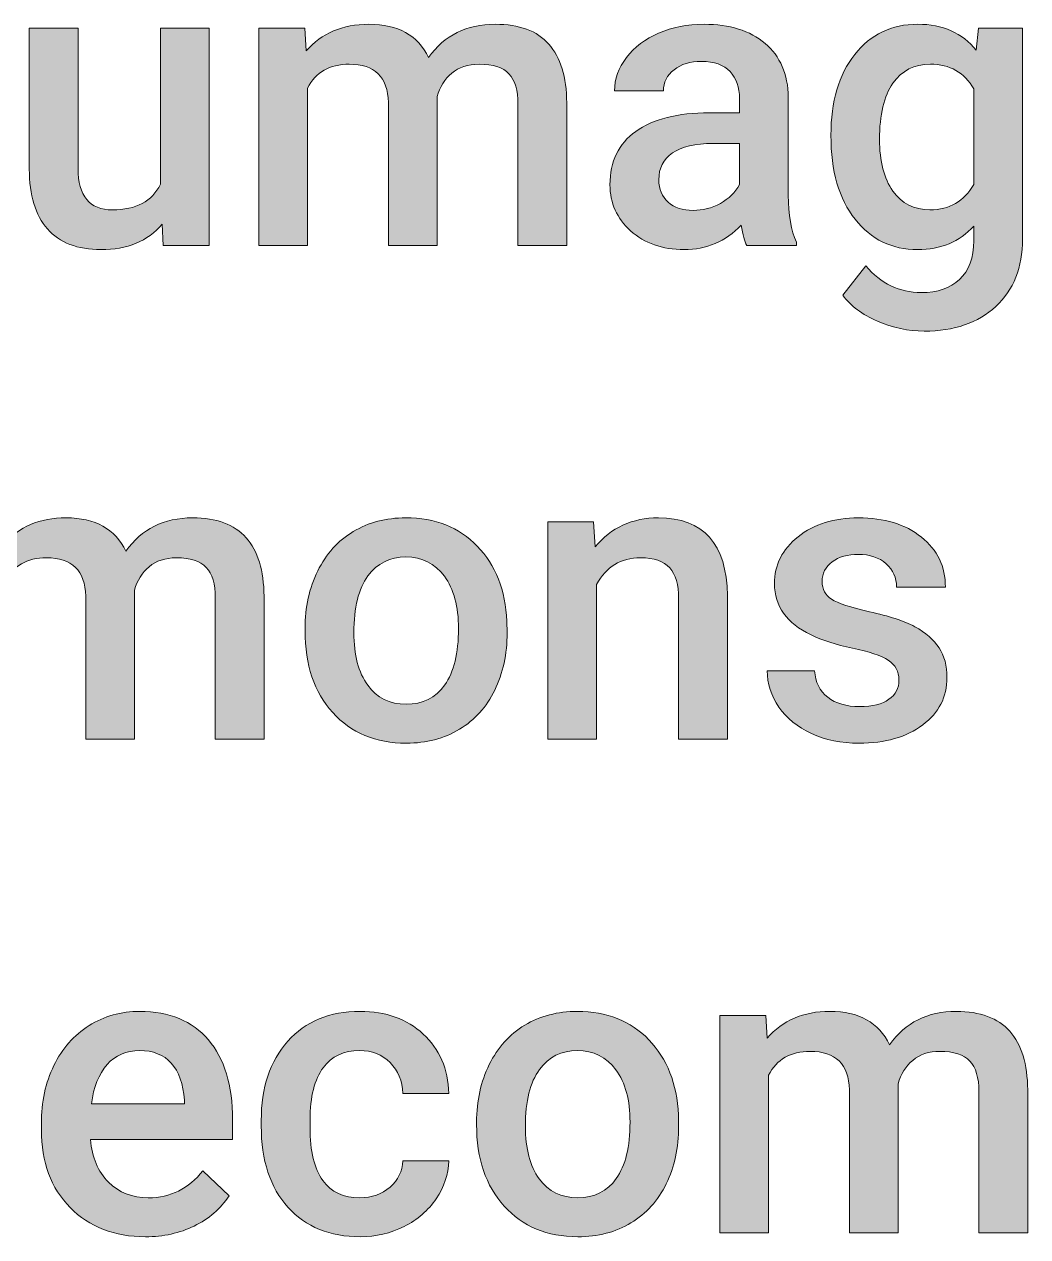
# Model space of a CAD drawing. Header units: millimetres. Extents: x -48 to 621, y -577 to -225.
# Drawn here: x -13.59 to -0.19, y -575.54 to -559.34 of the extents above; entities that cross this region are included whole.
import ezdxf

# ---------------------------------------------------------------- set-up
doc = ezdxf.new("R2010")
doc.units = ezdxf.units.MM
doc.header["$MEASUREMENT"] = 0
doc.layers.add('Layer 1', color=7, linetype='Continuous')

# ---------------------------------------------------------------- blocks, each defined once
blk = doc.blocks.new('block 188')
at = {"layer": 'Layer 1', "true_color": 0xffffff}
h = blk.add_hatch(color=7, dxfattribs=at)
h.dxf.hatch_style = 2
edge = h.paths.add_edge_path()
edge.add_spline(control_points=[(-11.75, -562.013), (-11.941, -562.238), (-12.213, -562.351), (-12.565, -562.351), (-12.88, -562.351), (-13.119, -562.259), (-13.28, -562.075), (-13.442, -561.89), (-13.523, -561.624), (-13.523, -561.275), (-13.523, -561.275), (-13.523, -559.394), (-13.523, -559.394), (-13.523, -559.394), (-12.871, -559.394), (-12.871, -559.394), (-12.871, -559.394), (-12.871, -561.267), (-12.871, -561.267), (-12.871, -561.635), (-12.718, -561.82), (-12.413, -561.82), (-12.096, -561.82), (-11.882, -561.706), (-11.771, -561.479), (-11.771, -561.479), (-11.771, -559.394), (-11.771, -559.394), (-11.771, -559.394), (-11.119, -559.394), (-11.119, -559.394), (-11.119, -559.394), (-11.119, -562.297), (-11.119, -562.297), (-11.119, -562.297), (-11.734, -562.297), (-11.734, -562.297), (-11.734, -562.297), (-11.75, -562.013), (-11.75, -562.013)], knot_values=[0, 0, 0, 0, 1, 1, 1, 2, 2, 2, 3, 3, 3, 4, 4, 4, 5, 5, 5, 6, 6, 6, 7, 7, 7, 8, 8, 8, 9, 9, 9, 10, 10, 10, 11, 11, 11, 12, 12, 12, 13, 13, 13, 13], degree=3, periodic=1)
h = blk.add_hatch(color=7, dxfattribs=at)
h.dxf.hatch_style = 2
edge = h.paths.add_edge_path()
edge.add_spline(control_points=[(-9.842, -559.394), (-9.842, -559.394), (-9.824, -559.697), (-9.824, -559.697), (-9.62, -559.46), (-9.341, -559.341), (-8.987, -559.341), (-8.598, -559.341), (-8.333, -559.489), (-8.19, -559.786), (-7.979, -559.489), (-7.682, -559.341), (-7.299, -559.341), (-6.979, -559.341), (-6.741, -559.429), (-6.584, -559.606), (-6.428, -559.783), (-6.348, -560.044), (-6.344, -560.39), (-6.344, -560.39), (-6.344, -562.297), (-6.344, -562.297), (-6.344, -562.297), (-6.996, -562.297), (-6.996, -562.297), (-6.996, -562.297), (-6.996, -560.409), (-6.996, -560.409), (-6.996, -560.224), (-7.036, -560.089), (-7.117, -560.003), (-7.197, -559.918), (-7.33, -559.875), (-7.516, -559.875), (-7.665, -559.875), (-7.786, -559.914), (-7.88, -559.994), (-7.974, -560.074), (-8.039, -560.178), (-8.077, -560.307), (-8.077, -560.307), (-8.074, -562.297), (-8.074, -562.297), (-8.074, -562.297), (-8.726, -562.297), (-8.726, -562.297), (-8.726, -562.297), (-8.726, -560.387), (-8.726, -560.387), (-8.735, -560.045), (-8.91, -559.875), (-9.249, -559.875), (-9.511, -559.875), (-9.696, -559.981), (-9.805, -560.194), (-9.805, -560.194), (-9.805, -562.297), (-9.805, -562.297), (-9.805, -562.297), (-10.457, -562.297), (-10.457, -562.297), (-10.457, -562.297), (-10.457, -559.394), (-10.457, -559.394), (-10.457, -559.394), (-9.842, -559.394), (-9.842, -559.394)], knot_values=[0, 0, 0, 0, 1, 1, 1, 2, 2, 2, 3, 3, 3, 4, 4, 4, 5, 5, 5, 6, 6, 6, 7, 7, 7, 8, 8, 8, 9, 9, 9, 10, 10, 10, 11, 11, 11, 12, 12, 12, 13, 13, 13, 14, 14, 14, 15, 15, 15, 16, 16, 16, 17, 17, 17, 18, 18, 18, 19, 19, 19, 20, 20, 20, 21, 21, 21, 22, 22, 22, 22], degree=3, periodic=1)
h = blk.add_hatch(color=7, dxfattribs=at)
h.dxf.hatch_style = 2
edge = h.paths.add_edge_path()
edge.add_spline(control_points=[(-3.94, -562.297), (-3.969, -562.242), (-3.994, -562.151), (-4.015, -562.026), (-4.223, -562.243), (-4.477, -562.351), (-4.777, -562.351), (-5.069, -562.351), (-5.307, -562.267), (-5.491, -562.101), (-5.675, -561.935), (-5.767, -561.729), (-5.767, -561.484), (-5.767, -561.175), (-5.652, -560.937), (-5.423, -560.772), (-5.193, -560.607), (-4.864, -560.524), (-4.437, -560.524), (-4.437, -560.524), (-4.037, -560.524), (-4.037, -560.524), (-4.037, -560.524), (-4.037, -560.333), (-4.037, -560.333), (-4.037, -560.183), (-4.079, -560.063), (-4.163, -559.972), (-4.247, -559.882), (-4.375, -559.837), (-4.547, -559.837), (-4.695, -559.837), (-4.817, -559.874), (-4.912, -559.948), (-5.006, -560.023), (-5.054, -560.117), (-5.054, -560.231), (-5.054, -560.231), (-5.706, -560.231), (-5.706, -560.231), (-5.706, -560.072), (-5.653, -559.923), (-5.547, -559.785), (-5.442, -559.646), (-5.298, -559.538), (-5.117, -559.459), (-4.935, -559.38), (-4.733, -559.341), (-4.509, -559.341), (-4.169, -559.341), (-3.898, -559.426), (-3.696, -559.597), (-3.494, -559.768), (-3.39, -560.008), (-3.385, -560.317), (-3.385, -560.317), (-3.385, -561.626), (-3.385, -561.626), (-3.385, -561.887), (-3.348, -562.096), (-3.275, -562.252), (-3.275, -562.252), (-3.275, -562.297), (-3.275, -562.297), (-3.275, -562.297), (-3.94, -562.297), (-3.94, -562.297)], knot_values=[0, 0, 0, 0, 1, 1, 1, 2, 2, 2, 3, 3, 3, 4, 4, 4, 5, 5, 5, 6, 6, 6, 7, 7, 7, 8, 8, 8, 9, 9, 9, 10, 10, 10, 11, 11, 11, 12, 12, 12, 13, 13, 13, 14, 14, 14, 15, 15, 15, 16, 16, 16, 17, 17, 17, 18, 18, 18, 19, 19, 19, 20, 20, 20, 21, 21, 21, 22, 22, 22, 22], degree=3, periodic=1)
edge = h.paths.add_edge_path()
edge.add_spline(control_points=[(-4.657, -561.828), (-4.528, -561.828), (-4.407, -561.796), (-4.293, -561.734), (-4.18, -561.671), (-4.094, -561.587), (-4.037, -561.482), (-4.037, -561.482), (-4.037, -560.934), (-4.037, -560.934), (-4.037, -560.934), (-4.388, -560.934), (-4.388, -560.934), (-4.63, -560.934), (-4.811, -560.976), (-4.933, -561.06), (-5.055, -561.144), (-5.115, -561.263), (-5.115, -561.417), (-5.115, -561.542), (-5.074, -561.642), (-4.991, -561.716), (-4.908, -561.791), (-4.796, -561.828), (-4.657, -561.828)], knot_values=[0, 0, 0, 0, 1, 1, 1, 2, 2, 2, 3, 3, 3, 4, 4, 4, 5, 5, 5, 6, 6, 6, 7, 7, 7, 8, 8, 8, 8], degree=3, periodic=1)
h = blk.add_hatch(color=7, dxfattribs=at)
h.dxf.hatch_style = 2
edge = h.paths.add_edge_path()
edge.add_spline(control_points=[(-2.816, -560.824), (-2.816, -560.374), (-2.71, -560.014), (-2.498, -559.745), (-2.287, -559.475), (-2.005, -559.341), (-1.655, -559.341), (-1.324, -559.341), (-1.064, -559.456), (-0.874, -559.687), (-0.874, -559.687), (-0.845, -559.394), (-0.845, -559.394), (-0.845, -559.394), (-0.257, -559.394), (-0.257, -559.394), (-0.257, -559.394), (-0.257, -562.209), (-0.257, -562.209), (-0.257, -562.59), (-0.376, -562.89), (-0.613, -563.11), (-0.85, -563.33), (-1.169, -563.44), (-1.571, -563.44), (-1.784, -563.44), (-1.992, -563.396), (-2.195, -563.307), (-2.398, -563.219), (-2.553, -563.103), (-2.658, -562.96), (-2.658, -562.96), (-2.35, -562.568), (-2.35, -562.568), (-2.149, -562.806), (-1.902, -562.925), (-1.609, -562.925), (-1.393, -562.925), (-1.222, -562.866), (-1.097, -562.749), (-0.972, -562.632), (-0.909, -562.46), (-0.909, -562.233), (-0.909, -562.233), (-0.909, -562.037), (-0.909, -562.037), (-1.097, -562.246), (-1.347, -562.351), (-1.66, -562.351), (-2, -562.351), (-2.278, -562.216), (-2.493, -561.946), (-2.709, -561.676), (-2.816, -561.302), (-2.816, -560.824)], knot_values=[0, 0, 0, 0, 1, 1, 1, 2, 2, 2, 3, 3, 3, 4, 4, 4, 5, 5, 5, 6, 6, 6, 7, 7, 7, 8, 8, 8, 9, 9, 9, 10, 10, 10, 11, 11, 11, 12, 12, 12, 13, 13, 13, 14, 14, 14, 15, 15, 15, 16, 16, 16, 17, 17, 17, 18, 18, 18, 18], degree=3, periodic=1)
edge = h.paths.add_edge_path()
edge.add_spline(control_points=[(-2.167, -560.88), (-2.167, -561.172), (-2.108, -561.401), (-1.989, -561.569), (-1.87, -561.736), (-1.705, -561.82), (-1.494, -561.82), (-1.231, -561.82), (-1.036, -561.707), (-0.909, -561.482), (-0.909, -561.482), (-0.909, -560.205), (-0.909, -560.205), (-1.032, -559.984), (-1.225, -559.875), (-1.488, -559.875), (-1.703, -559.875), (-1.87, -559.96), (-1.989, -560.129), (-2.108, -560.299), (-2.167, -560.55), (-2.167, -560.88)], knot_values=[0, 0, 0, 0, 1, 1, 1, 2, 2, 2, 3, 3, 3, 4, 4, 4, 5, 5, 5, 6, 6, 6, 7, 7, 7, 7], degree=3, periodic=1)
h = blk.add_hatch(color=7, dxfattribs=at)
h.dxf.hatch_style = 2
edge = h.paths.add_edge_path()
edge.add_spline(control_points=[(-13.885, -565.988), (-13.885, -565.988), (-13.867, -566.291), (-13.867, -566.291), (-13.663, -566.053), (-13.384, -565.934), (-13.03, -565.934), (-12.641, -565.934), (-12.376, -566.083), (-12.233, -566.379), (-12.022, -566.083), (-11.725, -565.934), (-11.342, -565.934), (-11.022, -565.934), (-10.784, -566.023), (-10.627, -566.2), (-10.471, -566.376), (-10.391, -566.638), (-10.387, -566.983), (-10.387, -566.983), (-10.387, -568.89), (-10.387, -568.89), (-10.387, -568.89), (-11.039, -568.89), (-11.039, -568.89), (-11.039, -568.89), (-11.039, -567.002), (-11.039, -567.002), (-11.039, -566.817), (-11.079, -566.682), (-11.16, -566.597), (-11.24, -566.511), (-11.373, -566.468), (-11.559, -566.468), (-11.708, -566.468), (-11.829, -566.508), (-11.923, -566.587), (-12.017, -566.667), (-12.082, -566.771), (-12.12, -566.9), (-12.12, -566.9), (-12.117, -568.89), (-12.117, -568.89), (-12.117, -568.89), (-12.769, -568.89), (-12.769, -568.89), (-12.769, -568.89), (-12.769, -566.98), (-12.769, -566.98), (-12.778, -566.639), (-12.953, -566.468), (-13.292, -566.468), (-13.554, -566.468), (-13.739, -566.574), (-13.848, -566.787), (-13.848, -566.787), (-13.848, -568.89), (-13.848, -568.89), (-13.848, -568.89), (-14.5, -568.89), (-14.5, -568.89), (-14.5, -568.89), (-14.5, -565.988), (-14.5, -565.988), (-14.5, -565.988), (-13.885, -565.988), (-13.885, -565.988)], knot_values=[0, 0, 0, 0, 1, 1, 1, 2, 2, 2, 3, 3, 3, 4, 4, 4, 5, 5, 5, 6, 6, 6, 7, 7, 7, 8, 8, 8, 9, 9, 9, 10, 10, 10, 11, 11, 11, 12, 12, 12, 13, 13, 13, 14, 14, 14, 15, 15, 15, 16, 16, 16, 17, 17, 17, 18, 18, 18, 19, 19, 19, 20, 20, 20, 21, 21, 21, 22, 22, 22, 22], degree=3, periodic=1)
h = blk.add_hatch(color=7, dxfattribs=at)
h.dxf.hatch_style = 2
edge = h.paths.add_edge_path()
edge.add_spline(control_points=[(-9.84, -567.412), (-9.84, -567.128), (-9.784, -566.872), (-9.671, -566.643), (-9.558, -566.415), (-9.4, -566.24), (-9.196, -566.118), (-8.992, -565.995), (-8.758, -565.934), (-8.493, -565.934), (-8.101, -565.934), (-7.784, -566.06), (-7.539, -566.312), (-7.295, -566.565), (-7.163, -566.899), (-7.144, -567.316), (-7.144, -567.316), (-7.141, -567.469), (-7.141, -567.469), (-7.141, -567.754), (-7.196, -568.01), (-7.306, -568.236), (-7.416, -568.461), (-7.573, -568.635), (-7.778, -568.759), (-7.983, -568.882), (-8.219, -568.944), (-8.488, -568.944), (-8.897, -568.944), (-9.225, -568.808), (-9.471, -568.535), (-9.717, -568.262), (-9.84, -567.898), (-9.84, -567.444), (-9.84, -567.444), (-9.84, -567.412), (-9.84, -567.412)], knot_values=[0, 0, 0, 0, 1, 1, 1, 2, 2, 2, 3, 3, 3, 4, 4, 4, 5, 5, 5, 6, 6, 6, 7, 7, 7, 8, 8, 8, 9, 9, 9, 10, 10, 10, 11, 11, 11, 12, 12, 12, 12], degree=3, periodic=1)
edge = h.paths.add_edge_path()
edge.add_spline(control_points=[(-9.188, -567.469), (-9.188, -567.767), (-9.126, -568.001), (-9.003, -568.17), (-8.879, -568.339), (-8.708, -568.424), (-8.488, -568.424), (-8.268, -568.424), (-8.096, -568.338), (-7.974, -568.166), (-7.852, -567.994), (-7.79, -567.743), (-7.79, -567.412), (-7.79, -567.119), (-7.853, -566.886), (-7.979, -566.715), (-8.105, -566.543), (-8.277, -566.457), (-8.493, -566.457), (-8.706, -566.457), (-8.875, -566.541), (-9, -566.711), (-9.125, -566.88), (-9.188, -567.132), (-9.188, -567.469)], knot_values=[0, 0, 0, 0, 1, 1, 1, 2, 2, 2, 3, 3, 3, 4, 4, 4, 5, 5, 5, 6, 6, 6, 7, 7, 7, 8, 8, 8, 8], degree=3, periodic=1)
h = blk.add_hatch(color=7, dxfattribs=at)
h.dxf.hatch_style = 2
edge = h.paths.add_edge_path()
edge.add_spline(control_points=[(-5.985, -565.988), (-5.985, -565.988), (-5.966, -566.323), (-5.966, -566.323), (-5.751, -566.064), (-5.47, -565.934), (-5.121, -565.934), (-4.516, -565.934), (-4.209, -566.28), (-4.198, -566.972), (-4.198, -566.972), (-4.198, -568.89), (-4.198, -568.89), (-4.198, -568.89), (-4.85, -568.89), (-4.85, -568.89), (-4.85, -568.89), (-4.85, -567.01), (-4.85, -567.01), (-4.85, -566.826), (-4.89, -566.689), (-4.969, -566.601), (-5.049, -566.512), (-5.179, -566.468), (-5.36, -566.468), (-5.622, -566.468), (-5.818, -566.587), (-5.947, -566.825), (-5.947, -566.825), (-5.947, -568.89), (-5.947, -568.89), (-5.947, -568.89), (-6.599, -568.89), (-6.599, -568.89), (-6.599, -568.89), (-6.599, -565.988), (-6.599, -565.988), (-6.599, -565.988), (-5.985, -565.988), (-5.985, -565.988)], knot_values=[0, 0, 0, 0, 1, 1, 1, 2, 2, 2, 3, 3, 3, 4, 4, 4, 5, 5, 5, 6, 6, 6, 7, 7, 7, 8, 8, 8, 9, 9, 9, 10, 10, 10, 11, 11, 11, 12, 12, 12, 13, 13, 13, 13], degree=3, periodic=1)
h = blk.add_hatch(color=7, dxfattribs=at)
h.dxf.hatch_style = 2
edge = h.paths.add_edge_path()
edge.add_spline(control_points=[(-1.907, -568.102), (-1.907, -567.985), (-1.955, -567.897), (-2.05, -567.836), (-2.146, -567.775), (-2.305, -567.721), (-2.527, -567.675), (-2.748, -567.628), (-2.933, -567.569), (-3.082, -567.498), (-3.408, -567.341), (-3.57, -567.113), (-3.57, -566.814), (-3.57, -566.564), (-3.465, -566.354), (-3.254, -566.186), (-3.043, -566.018), (-2.774, -565.934), (-2.449, -565.934), (-2.102, -565.934), (-1.822, -566.02), (-1.608, -566.191), (-1.394, -566.363), (-1.287, -566.586), (-1.287, -566.859), (-1.287, -566.859), (-1.939, -566.859), (-1.939, -566.859), (-1.939, -566.734), (-1.986, -566.63), (-2.079, -566.547), (-2.172, -566.464), (-2.295, -566.422), (-2.449, -566.422), (-2.592, -566.422), (-2.709, -566.455), (-2.799, -566.521), (-2.889, -566.588), (-2.934, -566.676), (-2.934, -566.787), (-2.934, -566.887), (-2.892, -566.965), (-2.808, -567.02), (-2.724, -567.076), (-2.554, -567.132), (-2.299, -567.188), (-2.043, -567.245), (-1.842, -567.311), (-1.696, -567.389), (-1.551, -567.467), (-1.442, -567.561), (-1.372, -567.67), (-1.301, -567.779), (-1.266, -567.911), (-1.266, -568.067), (-1.266, -568.328), (-1.374, -568.539), (-1.59, -568.701), (-1.807, -568.863), (-2.09, -568.944), (-2.441, -568.944), (-2.679, -568.944), (-2.891, -568.901), (-3.077, -568.815), (-3.263, -568.729), (-3.408, -568.611), (-3.511, -568.461), (-3.615, -568.311), (-3.667, -568.149), (-3.667, -567.976), (-3.667, -567.976), (-3.034, -567.976), (-3.034, -567.976), (-3.025, -568.129), (-2.967, -568.248), (-2.859, -568.331), (-2.752, -568.414), (-2.61, -568.456), (-2.433, -568.456), (-2.261, -568.456), (-2.13, -568.423), (-2.041, -568.358), (-1.952, -568.293), (-1.907, -568.207), (-1.907, -568.102)], knot_values=[0, 0, 0, 0, 1, 1, 1, 2, 2, 2, 3, 3, 3, 4, 4, 4, 5, 5, 5, 6, 6, 6, 7, 7, 7, 8, 8, 8, 9, 9, 9, 10, 10, 10, 11, 11, 11, 12, 12, 12, 13, 13, 13, 14, 14, 14, 15, 15, 15, 16, 16, 16, 17, 17, 17, 18, 18, 18, 19, 19, 19, 20, 20, 20, 21, 21, 21, 22, 22, 22, 23, 23, 23, 24, 24, 24, 25, 25, 25, 26, 26, 26, 27, 27, 27, 28, 28, 28, 28], degree=3, periodic=1)
h = blk.add_hatch(color=7, dxfattribs=at)
h.dxf.hatch_style = 2
edge = h.paths.add_edge_path()
edge.add_spline(control_points=[(-11.973, -575.537), (-12.386, -575.537), (-12.721, -575.407), (-12.977, -575.147), (-13.234, -574.887), (-13.362, -574.54), (-13.362, -574.107), (-13.362, -574.107), (-13.362, -574.027), (-13.362, -574.027), (-13.362, -573.737), (-13.306, -573.478), (-13.195, -573.25), (-13.083, -573.022), (-12.926, -572.845), (-12.724, -572.717), (-12.522, -572.591), (-12.296, -572.527), (-12.048, -572.527), (-11.652, -572.527), (-11.347, -572.653), (-11.131, -572.906), (-10.916, -573.158), (-10.808, -573.514), (-10.808, -573.976), (-10.808, -573.976), (-10.808, -574.239), (-10.808, -574.239), (-10.808, -574.239), (-12.705, -574.239), (-12.705, -574.239), (-12.685, -574.479), (-12.605, -574.668), (-12.465, -574.808), (-12.324, -574.947), (-12.148, -575.017), (-11.935, -575.017), (-11.636, -575.017), (-11.393, -574.896), (-11.205, -574.655), (-11.205, -574.655), (-10.854, -574.99), (-10.854, -574.99), (-10.97, -575.164), (-11.125, -575.298), (-11.319, -575.394), (-11.513, -575.489), (-11.731, -575.537), (-11.973, -575.537)], knot_values=[0, 0, 0, 0, 1, 1, 1, 2, 2, 2, 3, 3, 3, 4, 4, 4, 5, 5, 5, 6, 6, 6, 7, 7, 7, 8, 8, 8, 9, 9, 9, 10, 10, 10, 11, 11, 11, 12, 12, 12, 13, 13, 13, 14, 14, 14, 15, 15, 15, 16, 16, 16, 16], degree=3, periodic=1)
edge = h.paths.add_edge_path()
edge.add_spline(control_points=[(-12.05, -573.05), (-12.229, -573.05), (-12.374, -573.113), (-12.484, -573.238), (-12.594, -573.363), (-12.664, -573.538), (-12.694, -573.761), (-12.694, -573.761), (-11.452, -573.761), (-11.452, -573.761), (-11.452, -573.761), (-11.452, -573.713), (-11.452, -573.713), (-11.466, -573.495), (-11.525, -573.33), (-11.627, -573.218), (-11.728, -573.106), (-11.87, -573.05), (-12.05, -573.05)], knot_values=[0, 0, 0, 0, 1, 1, 1, 2, 2, 2, 3, 3, 3, 4, 4, 4, 5, 5, 5, 6, 6, 6, 6], degree=3, periodic=1)
h = blk.add_hatch(color=7, dxfattribs=at)
h.dxf.hatch_style = 2
edge = h.paths.add_edge_path()
edge.add_spline(control_points=[(-9.11, -575.017), (-8.947, -575.017), (-8.812, -574.97), (-8.705, -574.874), (-8.598, -574.78), (-8.54, -574.663), (-8.533, -574.523), (-8.533, -574.523), (-7.919, -574.523), (-7.919, -574.523), (-7.926, -574.704), (-7.982, -574.872), (-8.088, -575.029), (-8.193, -575.185), (-8.337, -575.309), (-8.517, -575.401), (-8.698, -575.491), (-8.893, -575.537), (-9.102, -575.537), (-9.508, -575.537), (-9.83, -575.406), (-10.068, -575.143), (-10.306, -574.88), (-10.425, -574.517), (-10.425, -574.054), (-10.425, -574.054), (-10.425, -573.987), (-10.425, -573.987), (-10.425, -573.545), (-10.307, -573.191), (-10.071, -572.926), (-9.834, -572.66), (-9.512, -572.527), (-9.105, -572.527), (-8.759, -572.527), (-8.478, -572.628), (-8.261, -572.829), (-8.044, -573.03), (-7.93, -573.295), (-7.919, -573.622), (-7.919, -573.622), (-8.533, -573.622), (-8.533, -573.622), (-8.54, -573.455), (-8.597, -573.319), (-8.704, -573.211), (-8.81, -573.104), (-8.946, -573.05), (-9.11, -573.05), (-9.321, -573.05), (-9.484, -573.127), (-9.598, -573.28), (-9.713, -573.433), (-9.771, -573.665), (-9.773, -573.976), (-9.773, -573.976), (-9.773, -574.08), (-9.773, -574.08), (-9.773, -574.395), (-9.716, -574.63), (-9.602, -574.785), (-9.489, -574.94), (-9.325, -575.017), (-9.11, -575.017)], knot_values=[0, 0, 0, 0, 1, 1, 1, 2, 2, 2, 3, 3, 3, 4, 4, 4, 5, 5, 5, 6, 6, 6, 7, 7, 7, 8, 8, 8, 9, 9, 9, 10, 10, 10, 11, 11, 11, 12, 12, 12, 13, 13, 13, 14, 14, 14, 15, 15, 15, 16, 16, 16, 17, 17, 17, 18, 18, 18, 19, 19, 19, 20, 20, 20, 21, 21, 21, 21], degree=3, periodic=1)
h = blk.add_hatch(color=7, dxfattribs=at)
h.dxf.hatch_style = 2
edge = h.paths.add_edge_path()
edge.add_spline(control_points=[(-7.549, -574.005), (-7.549, -573.721), (-7.492, -573.465), (-7.38, -573.237), (-7.267, -573.009), (-7.109, -572.834), (-6.905, -572.711), (-6.701, -572.588), (-6.467, -572.527), (-6.202, -572.527), (-5.81, -572.527), (-5.492, -572.653), (-5.248, -572.906), (-5.004, -573.158), (-4.872, -573.492), (-4.853, -573.909), (-4.853, -573.909), (-4.85, -574.062), (-4.85, -574.062), (-4.85, -574.348), (-4.905, -574.604), (-5.015, -574.829), (-5.125, -575.054), (-5.282, -575.229), (-5.487, -575.352), (-5.692, -575.476), (-5.928, -575.537), (-6.197, -575.537), (-6.606, -575.537), (-6.934, -575.401), (-7.18, -575.128), (-7.426, -574.856), (-7.549, -574.492), (-7.549, -574.038), (-7.549, -574.038), (-7.549, -574.005), (-7.549, -574.005)], knot_values=[0, 0, 0, 0, 1, 1, 1, 2, 2, 2, 3, 3, 3, 4, 4, 4, 5, 5, 5, 6, 6, 6, 7, 7, 7, 8, 8, 8, 9, 9, 9, 10, 10, 10, 11, 11, 11, 12, 12, 12, 12], degree=3, periodic=1)
edge = h.paths.add_edge_path()
edge.add_spline(control_points=[(-6.897, -574.062), (-6.897, -574.36), (-6.835, -574.594), (-6.712, -574.763), (-6.588, -574.932), (-6.416, -575.017), (-6.197, -575.017), (-5.977, -575.017), (-5.805, -574.931), (-5.683, -574.759), (-5.56, -574.587), (-5.499, -574.336), (-5.499, -574.005), (-5.499, -573.712), (-5.562, -573.48), (-5.688, -573.308), (-5.814, -573.136), (-5.986, -573.05), (-6.202, -573.05), (-6.415, -573.05), (-6.584, -573.135), (-6.709, -573.304), (-6.834, -573.473), (-6.897, -573.726), (-6.897, -574.062)], knot_values=[0, 0, 0, 0, 1, 1, 1, 2, 2, 2, 3, 3, 3, 4, 4, 4, 5, 5, 5, 6, 6, 6, 7, 7, 7, 8, 8, 8, 8], degree=3, periodic=1)
h = blk.add_hatch(color=7, dxfattribs=at)
h.dxf.hatch_style = 2
edge = h.paths.add_edge_path()
edge.add_spline(control_points=[(-3.686, -572.581), (-3.686, -572.581), (-3.667, -572.884), (-3.667, -572.884), (-3.463, -572.646), (-3.184, -572.527), (-2.83, -572.527), (-2.442, -572.527), (-2.176, -572.676), (-2.033, -572.972), (-1.822, -572.676), (-1.525, -572.527), (-1.142, -572.527), (-0.822, -572.527), (-0.584, -572.616), (-0.427, -572.793), (-0.271, -572.97), (-0.191, -573.231), (-0.187, -573.576), (-0.187, -573.576), (-0.187, -575.484), (-0.187, -575.484), (-0.187, -575.484), (-0.839, -575.484), (-0.839, -575.484), (-0.839, -575.484), (-0.839, -573.595), (-0.839, -573.595), (-0.839, -573.411), (-0.88, -573.276), (-0.96, -573.19), (-1.04, -573.104), (-1.174, -573.061), (-1.36, -573.061), (-1.508, -573.061), (-1.629, -573.101), (-1.723, -573.181), (-1.817, -573.26), (-1.883, -573.364), (-1.92, -573.493), (-1.92, -573.493), (-1.918, -575.484), (-1.918, -575.484), (-1.918, -575.484), (-2.57, -575.484), (-2.57, -575.484), (-2.57, -575.484), (-2.57, -573.574), (-2.57, -573.574), (-2.578, -573.232), (-2.753, -573.061), (-3.093, -573.061), (-3.354, -573.061), (-3.539, -573.167), (-3.648, -573.38), (-3.648, -573.38), (-3.648, -575.484), (-3.648, -575.484), (-3.648, -575.484), (-4.3, -575.484), (-4.3, -575.484), (-4.3, -575.484), (-4.3, -572.581), (-4.3, -572.581), (-4.3, -572.581), (-3.686, -572.581), (-3.686, -572.581)], knot_values=[0, 0, 0, 0, 1, 1, 1, 2, 2, 2, 3, 3, 3, 4, 4, 4, 5, 5, 5, 6, 6, 6, 7, 7, 7, 8, 8, 8, 9, 9, 9, 10, 10, 10, 11, 11, 11, 12, 12, 12, 13, 13, 13, 14, 14, 14, 15, 15, 15, 16, 16, 16, 17, 17, 17, 18, 18, 18, 19, 19, 19, 20, 20, 20, 21, 21, 21, 22, 22, 22, 22], degree=3, periodic=1)
at = {"layer": 'Layer 1', "lineweight": 0}
for points, knots in [([(-11.75, -562.013), (-11.941, -562.238), (-12.213, -562.351), (-12.565, -562.351), (-12.88, -562.351), (-13.119, -562.259), (-13.28, -562.075), (-13.442, -561.89), (-13.523, -561.624), (-13.523, -561.275), (-13.523, -561.275), (-13.523, -559.394), (-13.523, -559.394), (-13.523, -559.394), (-12.871, -559.394), (-12.871, -559.394), (-12.871, -559.394), (-12.871, -561.267), (-12.871, -561.267), (-12.871, -561.635), (-12.718, -561.82), (-12.413, -561.82), (-12.096, -561.82), (-11.882, -561.706), (-11.771, -561.479), (-11.771, -561.479), (-11.771, -559.394), (-11.771, -559.394), (-11.771, -559.394), (-11.119, -559.394), (-11.119, -559.394), (-11.119, -559.394), (-11.119, -562.297), (-11.119, -562.297), (-11.119, -562.297), (-11.734, -562.297), (-11.734, -562.297), (-11.734, -562.297), (-11.75, -562.013), (-11.75, -562.013)], [0, 0, 0, 0, 1, 1, 1, 2, 2, 2, 3, 3, 3, 4, 4, 4, 5, 5, 5, 6, 6, 6, 7, 7, 7, 8, 8, 8, 9, 9, 9, 10, 10, 10, 11, 11, 11, 12, 12, 12, 13, 13, 13, 13]), ([(-9.842, -559.394), (-9.842, -559.394), (-9.824, -559.697), (-9.824, -559.697), (-9.62, -559.46), (-9.341, -559.341), (-8.987, -559.341), (-8.598, -559.341), (-8.333, -559.489), (-8.19, -559.786), (-7.979, -559.489), (-7.682, -559.341), (-7.299, -559.341), (-6.979, -559.341), (-6.741, -559.429), (-6.584, -559.606), (-6.428, -559.783), (-6.348, -560.044), (-6.344, -560.39), (-6.344, -560.39), (-6.344, -562.297), (-6.344, -562.297), (-6.344, -562.297), (-6.996, -562.297), (-6.996, -562.297), (-6.996, -562.297), (-6.996, -560.409), (-6.996, -560.409), (-6.996, -560.224), (-7.036, -560.089), (-7.117, -560.003), (-7.197, -559.918), (-7.33, -559.875), (-7.516, -559.875), (-7.665, -559.875), (-7.786, -559.914), (-7.88, -559.994), (-7.974, -560.074), (-8.039, -560.178), (-8.077, -560.307), (-8.077, -560.307), (-8.074, -562.297), (-8.074, -562.297), (-8.074, -562.297), (-8.726, -562.297), (-8.726, -562.297), (-8.726, -562.297), (-8.726, -560.387), (-8.726, -560.387), (-8.735, -560.045), (-8.91, -559.875), (-9.249, -559.875), (-9.511, -559.875), (-9.696, -559.981), (-9.805, -560.194), (-9.805, -560.194), (-9.805, -562.297), (-9.805, -562.297), (-9.805, -562.297), (-10.457, -562.297), (-10.457, -562.297), (-10.457, -562.297), (-10.457, -559.394), (-10.457, -559.394), (-10.457, -559.394), (-9.842, -559.394), (-9.842, -559.394)], [0, 0, 0, 0, 1, 1, 1, 2, 2, 2, 3, 3, 3, 4, 4, 4, 5, 5, 5, 6, 6, 6, 7, 7, 7, 8, 8, 8, 9, 9, 9, 10, 10, 10, 11, 11, 11, 12, 12, 12, 13, 13, 13, 14, 14, 14, 15, 15, 15, 16, 16, 16, 17, 17, 17, 18, 18, 18, 19, 19, 19, 20, 20, 20, 21, 21, 21, 22, 22, 22, 22]), ([(-3.94, -562.297), (-3.969, -562.242), (-3.994, -562.151), (-4.015, -562.026), (-4.223, -562.243), (-4.477, -562.351), (-4.777, -562.351), (-5.069, -562.351), (-5.307, -562.267), (-5.491, -562.101), (-5.675, -561.935), (-5.767, -561.729), (-5.767, -561.484), (-5.767, -561.175), (-5.652, -560.937), (-5.423, -560.772), (-5.193, -560.607), (-4.864, -560.524), (-4.437, -560.524), (-4.437, -560.524), (-4.037, -560.524), (-4.037, -560.524), (-4.037, -560.524), (-4.037, -560.333), (-4.037, -560.333), (-4.037, -560.183), (-4.079, -560.063), (-4.163, -559.972), (-4.247, -559.882), (-4.375, -559.837), (-4.547, -559.837), (-4.695, -559.837), (-4.817, -559.874), (-4.912, -559.948), (-5.006, -560.023), (-5.054, -560.117), (-5.054, -560.231), (-5.054, -560.231), (-5.706, -560.231), (-5.706, -560.231), (-5.706, -560.072), (-5.653, -559.923), (-5.547, -559.785), (-5.442, -559.646), (-5.298, -559.538), (-5.117, -559.459), (-4.935, -559.38), (-4.733, -559.341), (-4.509, -559.341), (-4.169, -559.341), (-3.898, -559.426), (-3.696, -559.597), (-3.494, -559.768), (-3.39, -560.008), (-3.385, -560.317), (-3.385, -560.317), (-3.385, -561.626), (-3.385, -561.626), (-3.385, -561.887), (-3.348, -562.096), (-3.275, -562.252), (-3.275, -562.252), (-3.275, -562.297), (-3.275, -562.297), (-3.275, -562.297), (-3.94, -562.297), (-3.94, -562.297)], [0, 0, 0, 0, 1, 1, 1, 2, 2, 2, 3, 3, 3, 4, 4, 4, 5, 5, 5, 6, 6, 6, 7, 7, 7, 8, 8, 8, 9, 9, 9, 10, 10, 10, 11, 11, 11, 12, 12, 12, 13, 13, 13, 14, 14, 14, 15, 15, 15, 16, 16, 16, 17, 17, 17, 18, 18, 18, 19, 19, 19, 20, 20, 20, 21, 21, 21, 22, 22, 22, 22]), ([(-2.816, -560.824), (-2.816, -560.374), (-2.71, -560.014), (-2.498, -559.745), (-2.287, -559.475), (-2.005, -559.341), (-1.655, -559.341), (-1.324, -559.341), (-1.064, -559.456), (-0.874, -559.687), (-0.874, -559.687), (-0.845, -559.394), (-0.845, -559.394), (-0.845, -559.394), (-0.257, -559.394), (-0.257, -559.394), (-0.257, -559.394), (-0.257, -562.209), (-0.257, -562.209), (-0.257, -562.59), (-0.376, -562.89), (-0.613, -563.11), (-0.85, -563.33), (-1.169, -563.44), (-1.571, -563.44), (-1.784, -563.44), (-1.992, -563.396), (-2.195, -563.307), (-2.398, -563.219), (-2.553, -563.103), (-2.658, -562.96), (-2.658, -562.96), (-2.35, -562.568), (-2.35, -562.568), (-2.149, -562.806), (-1.902, -562.925), (-1.609, -562.925), (-1.393, -562.925), (-1.222, -562.866), (-1.097, -562.749), (-0.972, -562.632), (-0.909, -562.46), (-0.909, -562.233), (-0.909, -562.233), (-0.909, -562.037), (-0.909, -562.037), (-1.097, -562.246), (-1.347, -562.351), (-1.66, -562.351), (-2, -562.351), (-2.278, -562.216), (-2.493, -561.946), (-2.709, -561.676), (-2.816, -561.302), (-2.816, -560.824)], [0, 0, 0, 0, 1, 1, 1, 2, 2, 2, 3, 3, 3, 4, 4, 4, 5, 5, 5, 6, 6, 6, 7, 7, 7, 8, 8, 8, 9, 9, 9, 10, 10, 10, 11, 11, 11, 12, 12, 12, 13, 13, 13, 14, 14, 14, 15, 15, 15, 16, 16, 16, 17, 17, 17, 18, 18, 18, 18]), ([(-2.167, -560.88), (-2.167, -561.172), (-2.108, -561.401), (-1.989, -561.569), (-1.87, -561.736), (-1.705, -561.82), (-1.494, -561.82), (-1.231, -561.82), (-1.036, -561.707), (-0.909, -561.482), (-0.909, -561.482), (-0.909, -560.205), (-0.909, -560.205), (-1.032, -559.984), (-1.225, -559.875), (-1.488, -559.875), (-1.703, -559.875), (-1.87, -559.96), (-1.989, -560.129), (-2.108, -560.299), (-2.167, -560.55), (-2.167, -560.88)], [0, 0, 0, 0, 1, 1, 1, 2, 2, 2, 3, 3, 3, 4, 4, 4, 5, 5, 5, 6, 6, 6, 7, 7, 7, 7]), ([(-4.657, -561.828), (-4.528, -561.828), (-4.407, -561.796), (-4.293, -561.734), (-4.18, -561.671), (-4.094, -561.587), (-4.037, -561.482), (-4.037, -561.482), (-4.037, -560.934), (-4.037, -560.934), (-4.037, -560.934), (-4.388, -560.934), (-4.388, -560.934), (-4.63, -560.934), (-4.811, -560.976), (-4.933, -561.06), (-5.055, -561.144), (-5.115, -561.263), (-5.115, -561.417), (-5.115, -561.542), (-5.074, -561.642), (-4.991, -561.716), (-4.908, -561.791), (-4.796, -561.828), (-4.657, -561.828)], [0, 0, 0, 0, 1, 1, 1, 2, 2, 2, 3, 3, 3, 4, 4, 4, 5, 5, 5, 6, 6, 6, 7, 7, 7, 8, 8, 8, 8]), ([(-13.885, -565.988), (-13.885, -565.988), (-13.867, -566.291), (-13.867, -566.291), (-13.663, -566.053), (-13.384, -565.934), (-13.03, -565.934), (-12.641, -565.934), (-12.376, -566.083), (-12.233, -566.379), (-12.022, -566.083), (-11.725, -565.934), (-11.342, -565.934), (-11.022, -565.934), (-10.784, -566.023), (-10.627, -566.2), (-10.471, -566.376), (-10.391, -566.638), (-10.387, -566.983), (-10.387, -566.983), (-10.387, -568.89), (-10.387, -568.89), (-10.387, -568.89), (-11.039, -568.89), (-11.039, -568.89), (-11.039, -568.89), (-11.039, -567.002), (-11.039, -567.002), (-11.039, -566.817), (-11.079, -566.682), (-11.16, -566.597), (-11.24, -566.511), (-11.373, -566.468), (-11.559, -566.468), (-11.708, -566.468), (-11.829, -566.508), (-11.923, -566.587), (-12.017, -566.667), (-12.082, -566.771), (-12.12, -566.9), (-12.12, -566.9), (-12.117, -568.89), (-12.117, -568.89), (-12.117, -568.89), (-12.769, -568.89), (-12.769, -568.89), (-12.769, -568.89), (-12.769, -566.98), (-12.769, -566.98), (-12.778, -566.639), (-12.953, -566.468), (-13.292, -566.468), (-13.554, -566.468), (-13.739, -566.574), (-13.848, -566.787), (-13.848, -566.787), (-13.848, -568.89), (-13.848, -568.89), (-13.848, -568.89), (-14.5, -568.89), (-14.5, -568.89), (-14.5, -568.89), (-14.5, -565.988), (-14.5, -565.988), (-14.5, -565.988), (-13.885, -565.988), (-13.885, -565.988)], [0, 0, 0, 0, 1, 1, 1, 2, 2, 2, 3, 3, 3, 4, 4, 4, 5, 5, 5, 6, 6, 6, 7, 7, 7, 8, 8, 8, 9, 9, 9, 10, 10, 10, 11, 11, 11, 12, 12, 12, 13, 13, 13, 14, 14, 14, 15, 15, 15, 16, 16, 16, 17, 17, 17, 18, 18, 18, 19, 19, 19, 20, 20, 20, 21, 21, 21, 22, 22, 22, 22]), ([(-9.84, -567.412), (-9.84, -567.128), (-9.784, -566.872), (-9.671, -566.643), (-9.558, -566.415), (-9.4, -566.24), (-9.196, -566.118), (-8.992, -565.995), (-8.758, -565.934), (-8.493, -565.934), (-8.101, -565.934), (-7.784, -566.06), (-7.539, -566.312), (-7.295, -566.565), (-7.163, -566.899), (-7.144, -567.316), (-7.144, -567.316), (-7.141, -567.469), (-7.141, -567.469), (-7.141, -567.754), (-7.196, -568.01), (-7.306, -568.236), (-7.416, -568.461), (-7.573, -568.635), (-7.778, -568.759), (-7.983, -568.882), (-8.219, -568.944), (-8.488, -568.944), (-8.897, -568.944), (-9.225, -568.808), (-9.471, -568.535), (-9.717, -568.262), (-9.84, -567.898), (-9.84, -567.444), (-9.84, -567.444), (-9.84, -567.412), (-9.84, -567.412)], [0, 0, 0, 0, 1, 1, 1, 2, 2, 2, 3, 3, 3, 4, 4, 4, 5, 5, 5, 6, 6, 6, 7, 7, 7, 8, 8, 8, 9, 9, 9, 10, 10, 10, 11, 11, 11, 12, 12, 12, 12]), ([(-5.985, -565.988), (-5.985, -565.988), (-5.966, -566.323), (-5.966, -566.323), (-5.751, -566.064), (-5.47, -565.934), (-5.121, -565.934), (-4.516, -565.934), (-4.209, -566.28), (-4.198, -566.972), (-4.198, -566.972), (-4.198, -568.89), (-4.198, -568.89), (-4.198, -568.89), (-4.85, -568.89), (-4.85, -568.89), (-4.85, -568.89), (-4.85, -567.01), (-4.85, -567.01), (-4.85, -566.826), (-4.89, -566.689), (-4.969, -566.601), (-5.049, -566.512), (-5.179, -566.468), (-5.36, -566.468), (-5.622, -566.468), (-5.818, -566.587), (-5.947, -566.825), (-5.947, -566.825), (-5.947, -568.89), (-5.947, -568.89), (-5.947, -568.89), (-6.599, -568.89), (-6.599, -568.89), (-6.599, -568.89), (-6.599, -565.988), (-6.599, -565.988), (-6.599, -565.988), (-5.985, -565.988), (-5.985, -565.988)], [0, 0, 0, 0, 1, 1, 1, 2, 2, 2, 3, 3, 3, 4, 4, 4, 5, 5, 5, 6, 6, 6, 7, 7, 7, 8, 8, 8, 9, 9, 9, 10, 10, 10, 11, 11, 11, 12, 12, 12, 13, 13, 13, 13]), ([(-1.907, -568.102), (-1.907, -567.985), (-1.955, -567.897), (-2.05, -567.836), (-2.146, -567.775), (-2.305, -567.721), (-2.527, -567.675), (-2.748, -567.628), (-2.933, -567.569), (-3.082, -567.498), (-3.408, -567.341), (-3.57, -567.113), (-3.57, -566.814), (-3.57, -566.564), (-3.465, -566.354), (-3.254, -566.186), (-3.043, -566.018), (-2.774, -565.934), (-2.449, -565.934), (-2.102, -565.934), (-1.822, -566.02), (-1.608, -566.191), (-1.394, -566.363), (-1.287, -566.586), (-1.287, -566.859), (-1.287, -566.859), (-1.939, -566.859), (-1.939, -566.859), (-1.939, -566.734), (-1.986, -566.63), (-2.079, -566.547), (-2.172, -566.464), (-2.295, -566.422), (-2.449, -566.422), (-2.592, -566.422), (-2.709, -566.455), (-2.799, -566.521), (-2.889, -566.588), (-2.934, -566.676), (-2.934, -566.787), (-2.934, -566.887), (-2.892, -566.965), (-2.808, -567.02), (-2.724, -567.076), (-2.554, -567.132), (-2.299, -567.188), (-2.043, -567.245), (-1.842, -567.311), (-1.696, -567.389), (-1.551, -567.467), (-1.442, -567.561), (-1.372, -567.67), (-1.301, -567.779), (-1.266, -567.911), (-1.266, -568.067), (-1.266, -568.328), (-1.374, -568.539), (-1.59, -568.701), (-1.807, -568.863), (-2.09, -568.944), (-2.441, -568.944), (-2.679, -568.944), (-2.891, -568.901), (-3.077, -568.815), (-3.263, -568.729), (-3.408, -568.611), (-3.511, -568.461), (-3.615, -568.311), (-3.667, -568.149), (-3.667, -567.976), (-3.667, -567.976), (-3.034, -567.976), (-3.034, -567.976), (-3.025, -568.129), (-2.967, -568.248), (-2.859, -568.331), (-2.752, -568.414), (-2.61, -568.456), (-2.433, -568.456), (-2.261, -568.456), (-2.13, -568.423), (-2.041, -568.358), (-1.952, -568.293), (-1.907, -568.207), (-1.907, -568.102)], [0, 0, 0, 0, 1, 1, 1, 2, 2, 2, 3, 3, 3, 4, 4, 4, 5, 5, 5, 6, 6, 6, 7, 7, 7, 8, 8, 8, 9, 9, 9, 10, 10, 10, 11, 11, 11, 12, 12, 12, 13, 13, 13, 14, 14, 14, 15, 15, 15, 16, 16, 16, 17, 17, 17, 18, 18, 18, 19, 19, 19, 20, 20, 20, 21, 21, 21, 22, 22, 22, 23, 23, 23, 24, 24, 24, 25, 25, 25, 26, 26, 26, 27, 27, 27, 28, 28, 28, 28]), ([(-9.188, -567.469), (-9.188, -567.767), (-9.126, -568.001), (-9.003, -568.17), (-8.879, -568.339), (-8.708, -568.424), (-8.488, -568.424), (-8.268, -568.424), (-8.096, -568.338), (-7.974, -568.166), (-7.852, -567.994), (-7.79, -567.743), (-7.79, -567.412), (-7.79, -567.119), (-7.853, -566.886), (-7.979, -566.715), (-8.105, -566.543), (-8.277, -566.457), (-8.493, -566.457), (-8.706, -566.457), (-8.875, -566.541), (-9, -566.711), (-9.125, -566.88), (-9.188, -567.132), (-9.188, -567.469)], [0, 0, 0, 0, 1, 1, 1, 2, 2, 2, 3, 3, 3, 4, 4, 4, 5, 5, 5, 6, 6, 6, 7, 7, 7, 8, 8, 8, 8]), ([(-11.973, -575.537), (-12.386, -575.537), (-12.721, -575.407), (-12.977, -575.147), (-13.234, -574.887), (-13.362, -574.54), (-13.362, -574.107), (-13.362, -574.107), (-13.362, -574.027), (-13.362, -574.027), (-13.362, -573.737), (-13.306, -573.478), (-13.195, -573.25), (-13.083, -573.022), (-12.926, -572.845), (-12.724, -572.717), (-12.522, -572.591), (-12.296, -572.527), (-12.048, -572.527), (-11.652, -572.527), (-11.347, -572.653), (-11.131, -572.906), (-10.916, -573.158), (-10.808, -573.514), (-10.808, -573.976), (-10.808, -573.976), (-10.808, -574.239), (-10.808, -574.239), (-10.808, -574.239), (-12.705, -574.239), (-12.705, -574.239), (-12.685, -574.479), (-12.605, -574.668), (-12.465, -574.808), (-12.324, -574.947), (-12.148, -575.017), (-11.935, -575.017), (-11.636, -575.017), (-11.393, -574.896), (-11.205, -574.655), (-11.205, -574.655), (-10.854, -574.99), (-10.854, -574.99), (-10.97, -575.164), (-11.125, -575.298), (-11.319, -575.394), (-11.513, -575.489), (-11.731, -575.537), (-11.973, -575.537)], [0, 0, 0, 0, 1, 1, 1, 2, 2, 2, 3, 3, 3, 4, 4, 4, 5, 5, 5, 6, 6, 6, 7, 7, 7, 8, 8, 8, 9, 9, 9, 10, 10, 10, 11, 11, 11, 12, 12, 12, 13, 13, 13, 14, 14, 14, 15, 15, 15, 16, 16, 16, 16]), ([(-9.11, -575.017), (-8.947, -575.017), (-8.812, -574.97), (-8.705, -574.874), (-8.598, -574.78), (-8.54, -574.663), (-8.533, -574.523), (-8.533, -574.523), (-7.919, -574.523), (-7.919, -574.523), (-7.926, -574.704), (-7.982, -574.872), (-8.088, -575.029), (-8.193, -575.185), (-8.337, -575.309), (-8.517, -575.401), (-8.698, -575.491), (-8.893, -575.537), (-9.102, -575.537), (-9.508, -575.537), (-9.83, -575.406), (-10.068, -575.143), (-10.306, -574.88), (-10.425, -574.517), (-10.425, -574.054), (-10.425, -574.054), (-10.425, -573.987), (-10.425, -573.987), (-10.425, -573.545), (-10.307, -573.191), (-10.071, -572.926), (-9.834, -572.66), (-9.512, -572.527), (-9.105, -572.527), (-8.759, -572.527), (-8.478, -572.628), (-8.261, -572.829), (-8.044, -573.03), (-7.93, -573.295), (-7.919, -573.622), (-7.919, -573.622), (-8.533, -573.622), (-8.533, -573.622), (-8.54, -573.455), (-8.597, -573.319), (-8.704, -573.211), (-8.81, -573.104), (-8.946, -573.05), (-9.11, -573.05), (-9.321, -573.05), (-9.484, -573.127), (-9.598, -573.28), (-9.713, -573.433), (-9.771, -573.665), (-9.773, -573.976), (-9.773, -573.976), (-9.773, -574.08), (-9.773, -574.08), (-9.773, -574.395), (-9.716, -574.63), (-9.602, -574.785), (-9.489, -574.94), (-9.325, -575.017), (-9.11, -575.017)], [0, 0, 0, 0, 1, 1, 1, 2, 2, 2, 3, 3, 3, 4, 4, 4, 5, 5, 5, 6, 6, 6, 7, 7, 7, 8, 8, 8, 9, 9, 9, 10, 10, 10, 11, 11, 11, 12, 12, 12, 13, 13, 13, 14, 14, 14, 15, 15, 15, 16, 16, 16, 17, 17, 17, 18, 18, 18, 19, 19, 19, 20, 20, 20, 21, 21, 21, 21]), ([(-7.549, -574.005), (-7.549, -573.721), (-7.492, -573.465), (-7.38, -573.237), (-7.267, -573.009), (-7.109, -572.834), (-6.905, -572.711), (-6.701, -572.588), (-6.467, -572.527), (-6.202, -572.527), (-5.81, -572.527), (-5.492, -572.653), (-5.248, -572.906), (-5.004, -573.158), (-4.872, -573.492), (-4.853, -573.909), (-4.853, -573.909), (-4.85, -574.062), (-4.85, -574.062), (-4.85, -574.348), (-4.905, -574.604), (-5.015, -574.829), (-5.125, -575.054), (-5.282, -575.229), (-5.487, -575.352), (-5.692, -575.476), (-5.928, -575.537), (-6.197, -575.537), (-6.606, -575.537), (-6.934, -575.401), (-7.18, -575.128), (-7.426, -574.856), (-7.549, -574.492), (-7.549, -574.038), (-7.549, -574.038), (-7.549, -574.005), (-7.549, -574.005)], [0, 0, 0, 0, 1, 1, 1, 2, 2, 2, 3, 3, 3, 4, 4, 4, 5, 5, 5, 6, 6, 6, 7, 7, 7, 8, 8, 8, 9, 9, 9, 10, 10, 10, 11, 11, 11, 12, 12, 12, 12]), ([(-3.686, -572.581), (-3.686, -572.581), (-3.667, -572.884), (-3.667, -572.884), (-3.463, -572.646), (-3.184, -572.527), (-2.83, -572.527), (-2.442, -572.527), (-2.176, -572.676), (-2.033, -572.972), (-1.822, -572.676), (-1.525, -572.527), (-1.142, -572.527), (-0.822, -572.527), (-0.584, -572.616), (-0.427, -572.793), (-0.271, -572.97), (-0.191, -573.231), (-0.187, -573.576), (-0.187, -573.576), (-0.187, -575.484), (-0.187, -575.484), (-0.187, -575.484), (-0.839, -575.484), (-0.839, -575.484), (-0.839, -575.484), (-0.839, -573.595), (-0.839, -573.595), (-0.839, -573.411), (-0.88, -573.276), (-0.96, -573.19), (-1.04, -573.104), (-1.174, -573.061), (-1.36, -573.061), (-1.508, -573.061), (-1.629, -573.101), (-1.723, -573.181), (-1.817, -573.26), (-1.883, -573.364), (-1.92, -573.493), (-1.92, -573.493), (-1.918, -575.484), (-1.918, -575.484), (-1.918, -575.484), (-2.57, -575.484), (-2.57, -575.484), (-2.57, -575.484), (-2.57, -573.574), (-2.57, -573.574), (-2.578, -573.232), (-2.753, -573.061), (-3.093, -573.061), (-3.354, -573.061), (-3.539, -573.167), (-3.648, -573.38), (-3.648, -573.38), (-3.648, -575.484), (-3.648, -575.484), (-3.648, -575.484), (-4.3, -575.484), (-4.3, -575.484), (-4.3, -575.484), (-4.3, -572.581), (-4.3, -572.581), (-4.3, -572.581), (-3.686, -572.581), (-3.686, -572.581)], [0, 0, 0, 0, 1, 1, 1, 2, 2, 2, 3, 3, 3, 4, 4, 4, 5, 5, 5, 6, 6, 6, 7, 7, 7, 8, 8, 8, 9, 9, 9, 10, 10, 10, 11, 11, 11, 12, 12, 12, 13, 13, 13, 14, 14, 14, 15, 15, 15, 16, 16, 16, 17, 17, 17, 18, 18, 18, 19, 19, 19, 20, 20, 20, 21, 21, 21, 22, 22, 22, 22]), ([(-12.05, -573.05), (-12.229, -573.05), (-12.374, -573.113), (-12.484, -573.238), (-12.594, -573.363), (-12.664, -573.538), (-12.694, -573.761), (-12.694, -573.761), (-11.452, -573.761), (-11.452, -573.761), (-11.452, -573.761), (-11.452, -573.713), (-11.452, -573.713), (-11.466, -573.495), (-11.525, -573.33), (-11.627, -573.218), (-11.728, -573.106), (-11.87, -573.05), (-12.05, -573.05)], [0, 0, 0, 0, 1, 1, 1, 2, 2, 2, 3, 3, 3, 4, 4, 4, 5, 5, 5, 6, 6, 6, 6]), ([(-6.897, -574.062), (-6.897, -574.36), (-6.835, -574.594), (-6.712, -574.763), (-6.588, -574.932), (-6.416, -575.017), (-6.197, -575.017), (-5.977, -575.017), (-5.805, -574.931), (-5.683, -574.759), (-5.56, -574.587), (-5.499, -574.336), (-5.499, -574.005), (-5.499, -573.712), (-5.562, -573.48), (-5.688, -573.308), (-5.814, -573.136), (-5.986, -573.05), (-6.202, -573.05), (-6.415, -573.05), (-6.584, -573.135), (-6.709, -573.304), (-6.834, -573.473), (-6.897, -573.726), (-6.897, -574.062)], [0, 0, 0, 0, 1, 1, 1, 2, 2, 2, 3, 3, 3, 4, 4, 4, 5, 5, 5, 6, 6, 6, 7, 7, 7, 8, 8, 8, 8])]:
    blk.add_open_spline(points, degree=3, knots=knots, dxfattribs=at)

msp = doc.modelspace()

# ---------------------------------------------------------------- block references
at = {"layer": 'Layer 1'}
msp.add_blockref('block 188', (0, 0), dxfattribs=at)

doc.saveas('drawing.dxf')
